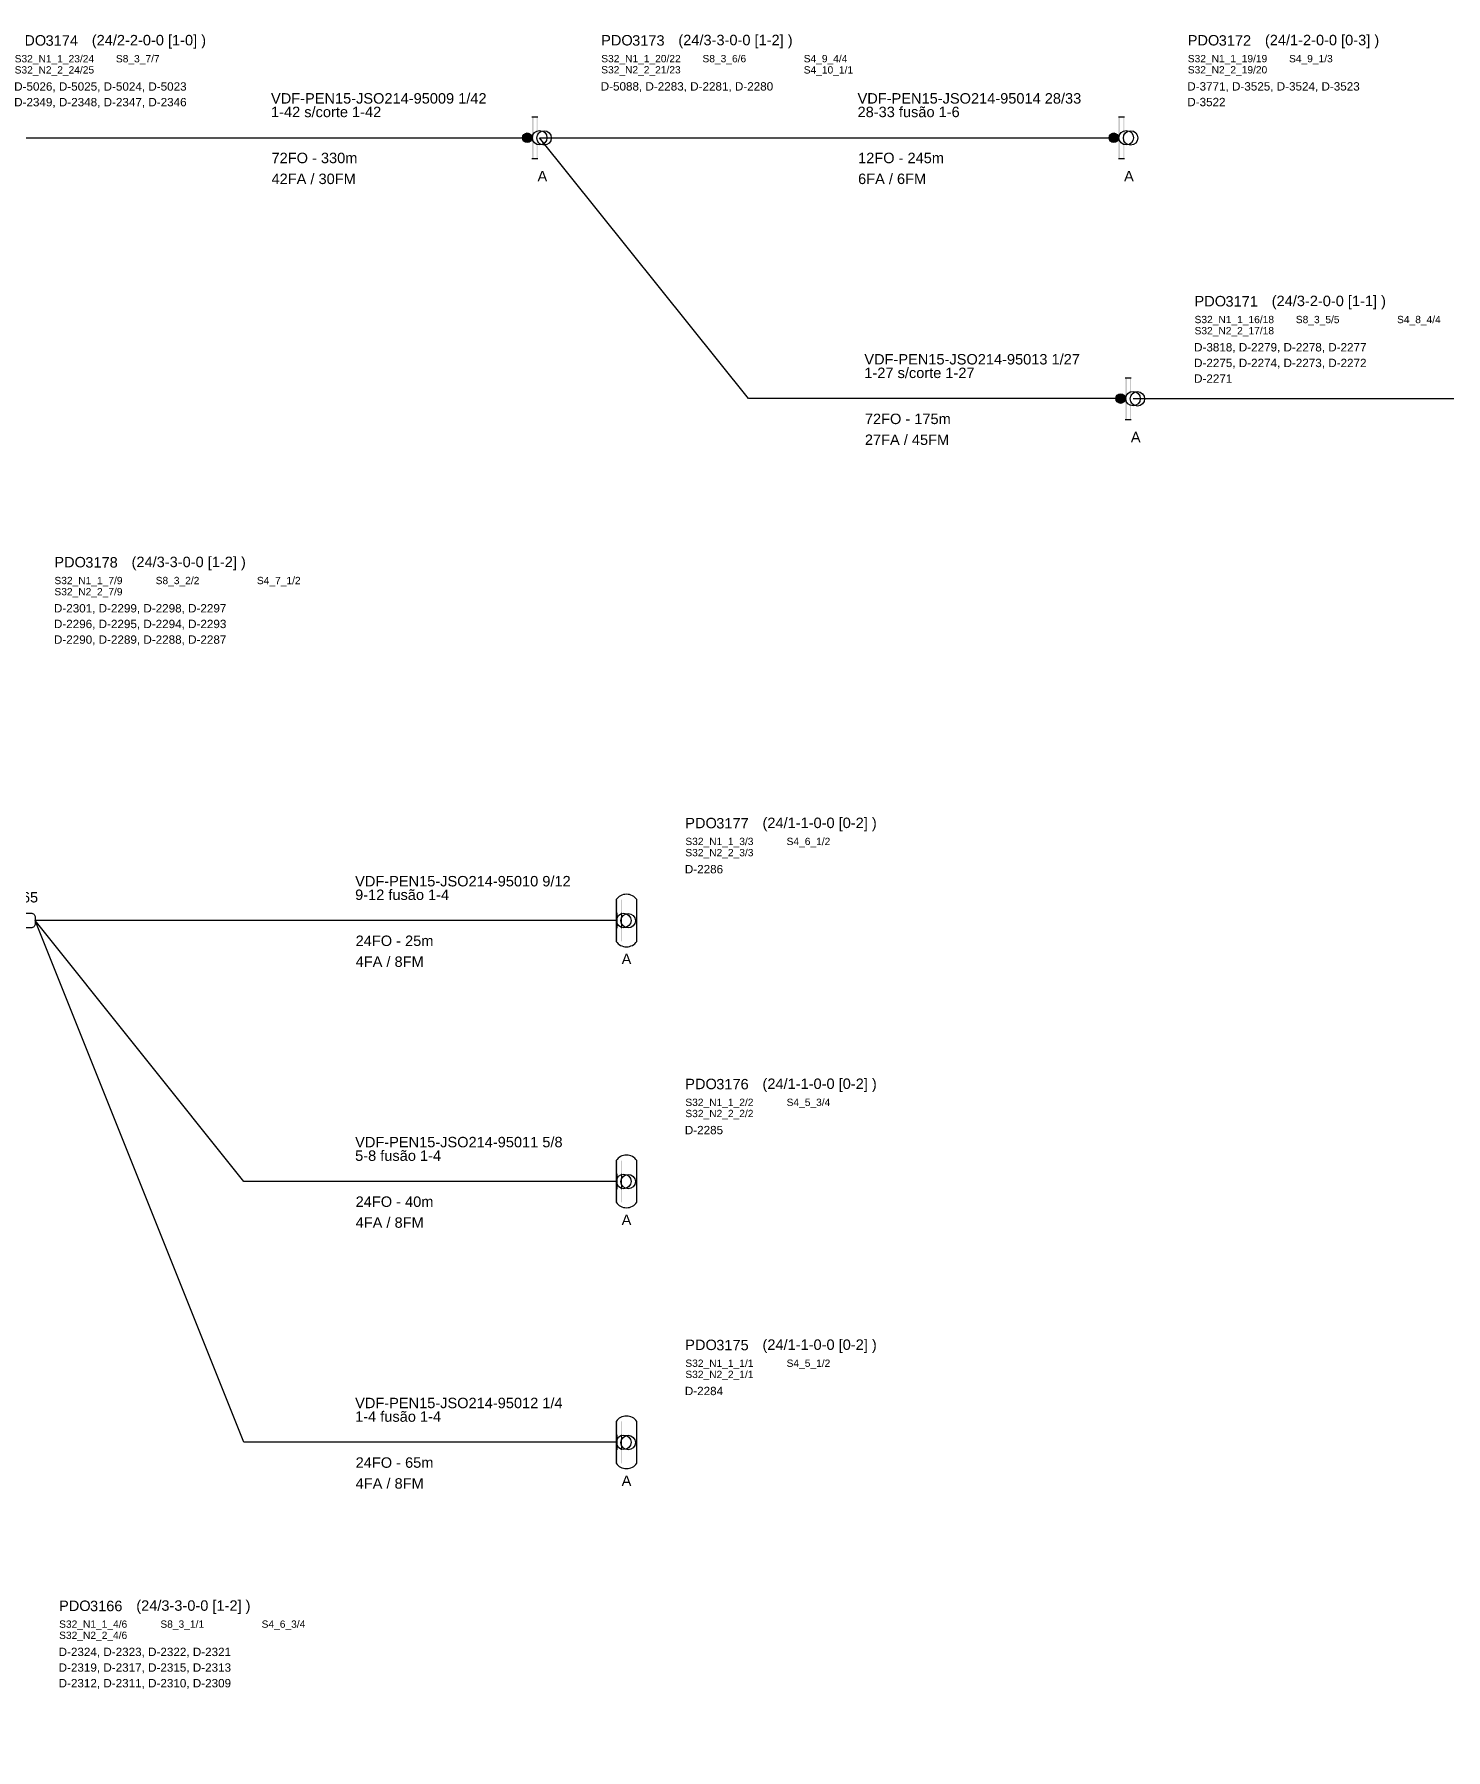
# Model space of a CAD drawing. Header units: millimetres. Extents: x 640 to 1068, y 1966 to 2156.
# Drawn here: x 769.6 to 904.9, y 1966.4 to 2130.8 of the extents above; entities that cross this region are included whole.
import ezdxf
from ezdxf.enums import TextEntityAlignment as Align
from ezdxf.lldxf.tags import DXFTag

# ---------------------------------------------------------------- set-up
doc = ezdxf.new("R2010")
doc.units = ezdxf.units.MM
doc.layers.get('0').update_dxf_attribs({"lineweight": 5})
for name, color, linetype in [('SINOP_AÉREO', 1, 'AEREO2'), ('SINOP_CONDUTA', 1, 'CONDUTA2'), ('SINOP_JSFO', 1, 'Continuous'), ('SINOP_PDO', 1, 'Continuous')]:
    doc.layers.add(name, color=color, linetype=linetype)
doc.styles.add('VDF', font='', dxfattribs={"height": 0.25})
doc.styles.get('VDF').set_extended_font_data('Arial')
doc.linetypes.add('AEREO2', pattern='A,1,-1,[6,LinesVod.shx,S=0,R=0,X=0,Y=0],-1,1', length=4)
tags = doc.linetypes.add('CONDUTA2', pattern='A,1,-1,[8,LinesVod.shx,S=1,R=0,X=0,Y=0],-1,1', length=4).pattern_tags.tags
tags[16:17] = [DXFTag(74, 4), DXFTag(75, 0), DXFTag(340, '0'), DXFTag(46, 1.0), DXFTag(50, 0.0), DXFTag(44, 0.0), DXFTag(45, 0.0)]
tags[14:15] = [DXFTag(74, 4), DXFTag(75, 0), DXFTag(340, '0'), DXFTag(46, 1.0), DXFTag(50, 0.0), DXFTag(44, 0.0), DXFTag(45, 0.0)]
tags[4:5] = [DXFTag(74, 4), DXFTag(75, 0), DXFTag(340, '0'), DXFTag(46, 1.0), DXFTag(50, 0.0), DXFTag(44, 0.0), DXFTag(45, 0.0)]

# ---------------------------------------------------------------- blocks, each defined once
blk = doc.blocks.new('*U52')
blk.add_hatch(color=256).paths.add_polyline_path([(0, 0, 1), (-0.91, 0, 1)])
for p, q in [((0, 2), (0.56, 2)), ((0, -2), (0.56, -2))]:
    blk.add_line(p, q)
blk.add_circle((-0.45, 0), 0.453)
for centre in [(0.74, 0), (1.16, -0.02)]:
    blk.add_ellipse(centre, major_axis=(0, -0.695), ratio=0.99861)
for points in [[(0, 2), (0.15, 2), (0, -2), (0.15, -2)], [(0.46, -2), (0.56, -2), (0.46, 2), (0.56, 2)]]:
    blk.add_solid(points)
at = {"insert": (6.63, 9.84), "char_height": 1, "attachment_point": 1, "style": 'VDF'}
blk.add_mtext_dynamic_manual_height_columns('PDO', width=5.1324, gutter_width=12.5, heights=[0], dxfattribs=at)
at = {"style": 'VDF'}
for tag, p, height in [('(CAP/N1-N2-N3-N4)', (14.03, 8.86), 1), ('JFO_PDO', (9.6, 8.82), 1), ('PP_R', (6.59, 7.32), 0.8), ('SPLITTERS_001', (6.64, 7.23), 0.7), ('SPLITTERS_004', (6.64, 6.16), 0.7), ('FLB', (11.42, 7.32), 0.8), ('SPLITTERS_002', (16.34, 7.23), 0.7), ('SPLITTERS_005', (16.34, 6.16), 0.7), ('SPLITTERS_003', (26.04, 7.23), 0.7), ('SPLITTERS_006', (26.04, 6.15), 0.7), ('SPLITTERS_007', (6.64, 5.09), 0.7), ('SPLITTERS_008', (16.33, 5.1), 0.7), ('SPLITTERS_009', (26.03, 5.1), 0.7), ('CABO_001', (-25, 3.27), 1), ('CABO_002', (-25, 1.97), 1), ('CABO_003', (-25, 0.67), 1), ('CABO_004', (-25, -0.63), 1), ('CABO_005', (-25, -1.93), 1), ('CABO_CAP_COP', (-24.95, -2.44), 1), ('FA_FM', (-24.95, -4.44), 1)]:
    blk.add_attdef(tag, p, '', height=height, dxfattribs=at)
at = {"color": 5, "style": 'VDF'}
for tag, p in [('EDIFICIOS_001', (6.59, 4.52)), ('EDIFICIOS_002', (6.59, 3.02)), ('EDIFICIOS_003', (6.59, 1.52)), ('EDIFICIOS_004', (6.59, 0.02)), ('EDIFICIOS_005', (6.59, -1.46)), ('EDIFICIOS_006', (6.59, -2.92))]:
    blk.add_attdef(tag, p, '', height=0.8, dxfattribs=at)
at = {"style": 'VDF'}
blk.add_attdef('MODELO', text='', height=1, dxfattribs=at).set_placement((1, -4.18), align=Align.CENTER)
blk = doc.blocks.new('*U56')
blk.add_hatch(color=256).paths.add_polyline_path([(0, 0, 1), (-0.91, 0, 1)])
for p, q in [((0, 2), (0.56, 2)), ((0, -2), (0.56, -2))]:
    blk.add_line(p, q)
blk.add_circle((-0.45, 0), 0.453)
for centre in [(0.74, 0), (1.16, -0.02)]:
    blk.add_ellipse(centre, major_axis=(0, -0.695), ratio=0.99861)
for points in [[(0, 2), (0.15, 2), (0, -2), (0.15, -2)], [(0.46, -2), (0.56, -2), (0.46, 2), (0.56, 2)]]:
    blk.add_solid(points)
at = {"insert": (6.63, 9.84), "char_height": 1, "attachment_point": 1, "style": 'VDF'}
blk.add_mtext_dynamic_manual_height_columns('PDO', width=5.1324, gutter_width=12.5, heights=[0], dxfattribs=at)
at = {"style": 'VDF'}
for tag, p, height in [('(CAP/N1-N2-N3-N4)', (14.03, 8.86), 1), ('JFO_PDO', (9.6, 8.82), 1), ('PP_R', (6.59, 7.32), 0.8), ('SPLITTERS_001', (6.64, 7.23), 0.7), ('SPLITTERS_004', (6.64, 6.16), 0.7), ('FLB', (11.42, 7.32), 0.8), ('SPLITTERS_002', (16.34, 7.23), 0.7), ('SPLITTERS_005', (16.34, 6.16), 0.7), ('SPLITTERS_003', (26.04, 7.23), 0.7), ('SPLITTERS_006', (26.04, 6.15), 0.7), ('SPLITTERS_007', (6.64, 5.09), 0.7), ('SPLITTERS_008', (16.33, 5.1), 0.7), ('SPLITTERS_009', (26.03, 5.1), 0.7), ('CABO_001', (-25, 3.27), 1), ('CABO_002', (-25, 1.97), 1), ('CABO_003', (-25, 0.67), 1), ('CABO_004', (-25, -0.63), 1), ('CABO_005', (-25, -1.93), 1), ('CABO_CAP_COP', (-24.95, -2.44), 1), ('FA_FM', (-24.95, -4.44), 1)]:
    blk.add_attdef(tag, p, '', height=height, dxfattribs=at)
at = {"color": 5, "style": 'VDF'}
for tag, p in [('EDIFICIOS_001', (6.59, 4.52)), ('EDIFICIOS_002', (6.59, 3.02)), ('EDIFICIOS_003', (6.59, 1.52)), ('EDIFICIOS_004', (6.59, 0.02)), ('EDIFICIOS_005', (6.59, -1.46)), ('EDIFICIOS_006', (6.59, -2.92))]:
    blk.add_attdef(tag, p, '', height=0.8, dxfattribs=at)
at = {"style": 'VDF'}
blk.add_attdef('MODELO', text='', height=1, dxfattribs=at).set_placement((1, -4.18), align=Align.CENTER)
blk = doc.blocks.new('*U57')
blk.add_hatch(color=256).paths.add_polyline_path([(0, 0, 1), (-0.91, 0, 1)])
for p, q in [((0, 2), (0.56, 2)), ((0, -2), (0.56, -2))]:
    blk.add_line(p, q)
blk.add_circle((-0.45, 0), 0.453)
for centre in [(0.74, 0), (1.16, -0.02)]:
    blk.add_ellipse(centre, major_axis=(0, -0.695), ratio=0.99861)
for points in [[(0, 2), (0.15, 2), (0, -2), (0.15, -2)], [(0.46, -2), (0.56, -2), (0.46, 2), (0.56, 2)]]:
    blk.add_solid(points)
at = {"insert": (6.63, 9.84), "char_height": 1, "attachment_point": 1, "style": 'VDF'}
blk.add_mtext_dynamic_manual_height_columns('PDO', width=5.1324, gutter_width=12.5, heights=[0], dxfattribs=at)
at = {"style": 'VDF'}
for tag, p, height in [('(CAP/N1-N2-N3-N4)', (14.03, 8.86), 1), ('JFO_PDO', (9.6, 8.82), 1), ('PP_R', (6.59, 7.32), 0.8), ('SPLITTERS_001', (6.64, 7.23), 0.7), ('SPLITTERS_004', (6.64, 6.16), 0.7), ('FLB', (11.42, 7.32), 0.8), ('SPLITTERS_002', (16.34, 7.23), 0.7), ('SPLITTERS_005', (16.34, 6.16), 0.7), ('SPLITTERS_003', (26.04, 7.23), 0.7), ('SPLITTERS_006', (26.04, 6.15), 0.7), ('SPLITTERS_007', (6.64, 5.09), 0.7), ('SPLITTERS_008', (16.33, 5.1), 0.7), ('SPLITTERS_009', (26.03, 5.1), 0.7), ('CABO_001', (-25, 3.27), 1), ('CABO_002', (-25, 1.97), 1), ('CABO_003', (-25, 0.67), 1), ('CABO_004', (-25, -0.63), 1), ('CABO_005', (-25, -1.93), 1), ('CABO_CAP_COP', (-24.95, -2.44), 1), ('FA_FM', (-24.95, -4.44), 1)]:
    blk.add_attdef(tag, p, '', height=height, dxfattribs=at)
at = {"color": 5, "style": 'VDF'}
for tag, p in [('EDIFICIOS_001', (6.59, 4.52)), ('EDIFICIOS_002', (6.59, 3.02)), ('EDIFICIOS_003', (6.59, 1.52)), ('EDIFICIOS_004', (6.59, 0.02)), ('EDIFICIOS_005', (6.59, -1.46)), ('EDIFICIOS_006', (6.59, -2.92))]:
    blk.add_attdef(tag, p, '', height=0.8, dxfattribs=at)
at = {"style": 'VDF'}
blk.add_attdef('MODELO', text='', height=1, dxfattribs=at).set_placement((1, -4.18), align=Align.CENTER)
blk = doc.blocks.new('*U58')
blk.add_hatch(color=256).paths.add_polyline_path([(0, 0, 1), (-0.91, 0, 1)])
for p, q in [((0, 2), (0.56, 2)), ((0, -2), (0.56, -2))]:
    blk.add_line(p, q)
blk.add_circle((-0.45, 0), 0.453)
for centre in [(0.74, 0), (1.16, -0.02)]:
    blk.add_ellipse(centre, major_axis=(0, -0.695), ratio=0.99861)
for points in [[(0, 2), (0.15, 2), (0, -2), (0.15, -2)], [(0.46, -2), (0.56, -2), (0.46, 2), (0.56, 2)]]:
    blk.add_solid(points)
at = {"insert": (6.63, 9.84), "char_height": 1, "attachment_point": 1, "style": 'VDF'}
blk.add_mtext_dynamic_manual_height_columns('PDO', width=5.1324, gutter_width=12.5, heights=[0], dxfattribs=at)
at = {"style": 'VDF'}
for tag, p, height in [('(CAP/N1-N2-N3-N4)', (14.03, 8.86), 1), ('JFO_PDO', (9.6, 8.82), 1), ('PP_R', (6.59, 7.32), 0.8), ('SPLITTERS_001', (6.64, 7.23), 0.7), ('SPLITTERS_004', (6.64, 6.16), 0.7), ('FLB', (11.42, 7.32), 0.8), ('SPLITTERS_002', (16.34, 7.23), 0.7), ('SPLITTERS_005', (16.34, 6.16), 0.7), ('SPLITTERS_003', (26.04, 7.23), 0.7), ('SPLITTERS_006', (26.04, 6.15), 0.7), ('SPLITTERS_007', (6.64, 5.09), 0.7), ('SPLITTERS_008', (16.33, 5.1), 0.7), ('SPLITTERS_009', (26.03, 5.1), 0.7), ('CABO_001', (-25, 3.27), 1), ('CABO_002', (-25, 1.97), 1), ('CABO_003', (-25, 0.67), 1), ('CABO_004', (-25, -0.63), 1), ('CABO_005', (-25, -1.93), 1), ('CABO_CAP_COP', (-24.95, -2.44), 1), ('FA_FM', (-24.95, -4.44), 1)]:
    blk.add_attdef(tag, p, '', height=height, dxfattribs=at)
at = {"color": 5, "style": 'VDF'}
for tag, p in [('EDIFICIOS_001', (6.59, 4.52)), ('EDIFICIOS_002', (6.59, 3.02)), ('EDIFICIOS_003', (6.59, 1.52)), ('EDIFICIOS_004', (6.59, 0.02)), ('EDIFICIOS_005', (6.59, -1.46)), ('EDIFICIOS_006', (6.59, -2.92))]:
    blk.add_attdef(tag, p, '', height=0.8, dxfattribs=at)
at = {"style": 'VDF'}
blk.add_attdef('MODELO', text='', height=1, dxfattribs=at).set_placement((1, -4.18), align=Align.CENTER)
blk = doc.blocks.new('*U53')
blk.add_hatch(color=256).paths.add_polyline_path([(0, 0, 1), (-0.91, 0, 1)])
for p, q in [((0, 2), (0.56, 2)), ((0, -2), (0.56, -2))]:
    blk.add_line(p, q)
blk.add_circle((-0.45, 0), 0.453)
for centre in [(0.74, 0), (1.16, -0.02)]:
    blk.add_ellipse(centre, major_axis=(0, -0.695), ratio=0.99861)
for points in [[(0, 2), (0.15, 2), (0, -2), (0.15, -2)], [(0.46, -2), (0.56, -2), (0.46, 2), (0.56, 2)]]:
    blk.add_solid(points)
at = {"insert": (6.63, 9.84), "char_height": 1, "attachment_point": 1, "style": 'VDF'}
blk.add_mtext_dynamic_manual_height_columns('PDO', width=5.1324, gutter_width=12.5, heights=[0], dxfattribs=at)
at = {"style": 'VDF'}
for tag, p, height in [('(CAP/N1-N2-N3-N4)', (14.03, 8.86), 1), ('JFO_PDO', (9.6, 8.82), 1), ('PP_R', (6.59, 7.32), 0.8), ('SPLITTERS_001', (6.64, 7.23), 0.7), ('SPLITTERS_004', (6.64, 6.16), 0.7), ('FLB', (11.42, 7.32), 0.8), ('SPLITTERS_002', (16.34, 7.23), 0.7), ('SPLITTERS_005', (16.34, 6.16), 0.7), ('SPLITTERS_003', (26.04, 7.23), 0.7), ('SPLITTERS_006', (26.04, 6.15), 0.7), ('SPLITTERS_007', (6.64, 5.09), 0.7), ('SPLITTERS_008', (16.33, 5.1), 0.7), ('SPLITTERS_009', (26.03, 5.1), 0.7), ('CABO_001', (-25, 3.27), 1), ('CABO_002', (-25, 1.97), 1), ('CABO_003', (-25, 0.67), 1), ('CABO_004', (-25, -0.63), 1), ('CABO_005', (-25, -1.93), 1), ('CABO_CAP_COP', (-24.95, -2.44), 1), ('FA_FM', (-24.95, -4.44), 1)]:
    blk.add_attdef(tag, p, '', height=height, dxfattribs=at)
at = {"color": 5, "style": 'VDF'}
for tag, p in [('EDIFICIOS_001', (6.59, 4.52)), ('EDIFICIOS_002', (6.59, 3.02)), ('EDIFICIOS_003', (6.59, 1.52)), ('EDIFICIOS_004', (6.59, 0.02)), ('EDIFICIOS_005', (6.59, -1.46)), ('EDIFICIOS_006', (6.59, -2.92))]:
    blk.add_attdef(tag, p, '', height=0.8, dxfattribs=at)
at = {"style": 'VDF'}
blk.add_attdef('MODELO', text='', height=1, dxfattribs=at).set_placement((1, -4.18), align=Align.CENTER)
blk = doc.blocks.new('*U65')
blk.add_lwpolyline([(-4.5, 0.58), (-4.8, 0.58), (-4.8, -0.57), (-4.5, -0.57)], close=True)
blk.add_lwpolyline([(-0.4, -0.7), (-4.1, -0.7, -0.414214), (-4.5, -0.3), (-4.5, 0.3, -0.414214), (-4.1, 0.7), (-0.4, 0.7, -0.414214), (0, 0.3), (0, -0.3, -0.414214)], format="xyb", close=True)
at = {"style": 'VDF'}
for tag, p in [('CABO_001', (-29.8, 2.6)), ('CABO_002', (-29.8, 1.3)), ('CABO_003', (-29.8, 0)), ('CABO_004', (-29.8, -1.3)), ('CABO_005', (-29.8, -2.6)), ('CABO_CAP_COP', (-29.75, -2.44)), ('FA_FM', (-29.75, -4.44))]:
    blk.add_attdef(tag, p, '', height=1, dxfattribs=at)
for tag, p in [('JFO#', (-2.25, 1.73)), ('M', (-3.51, -2.55)), ('CVP', (-3.51, -4.1))]:
    blk.add_attdef(tag, text='', height=1, dxfattribs=at).set_placement(p, align=Align.CENTER)
blk = doc.blocks.new('*U62')
blk.add_lwpolyline([(2, -2), (2, 2, 0.518632), (0, 2), (0, -2, 0.518632)], format="xyb", close=True)
for centre in [(0.74, 0), (1.16, -0.02)]:
    blk.add_ellipse(centre, major_axis=(0, -0.695), ratio=0.99861)
for points in [[(0, 2), (0.15, 2), (0, -2), (0.15, -2)], [(0.46, -2), (0.56, -2), (0.46, 2), (0.56, 2)], [(0, 0.74), (0.15, 0.74), (0, -0.75), (0.15, -0.75)], [(0.46, -0.75), (0.56, -0.75), (0.46, 0.74), (0.56, 0.74)]]:
    blk.add_solid(points)
at = {"insert": (6.63, 9.84), "char_height": 1, "attachment_point": 1, "style": 'VDF'}
blk.add_mtext_dynamic_manual_height_columns('PDO', width=5.1324, gutter_width=12.5, heights=[0], dxfattribs=at)
at = {"style": 'VDF'}
for tag, p, height in [('(CAP/N1-N2-N3-N4)', (14.03, 8.86), 1), ('JFO_PDO', (9.6, 8.82), 1), ('PP_R', (6.59, 7.32), 0.8), ('SPLITTERS_001', (6.64, 7.23), 0.7), ('SPLITTERS_004', (6.64, 6.16), 0.7), ('FLB', (11.42, 7.32), 0.8), ('SPLITTERS_002', (16.34, 7.23), 0.7), ('SPLITTERS_005', (16.34, 6.16), 0.7), ('SPLITTERS_003', (26.04, 7.23), 0.7), ('SPLITTERS_006', (26.04, 6.15), 0.7), ('SPLITTERS_007', (6.64, 5.09), 0.7), ('SPLITTERS_008', (16.33, 5.1), 0.7), ('SPLITTERS_009', (26.03, 5.1), 0.7), ('CABO_001', (-25, 3.27), 1), ('CABO_002', (-25, 1.97), 1), ('CABO_003', (-25, 0.67), 1), ('CABO_004', (-25, -0.63), 1), ('CABO_005', (-25, -1.93), 1), ('CABO_CAP_COP', (-24.95, -2.44), 1), ('FA_FM', (-24.95, -4.44), 1)]:
    blk.add_attdef(tag, p, '', height=height, dxfattribs=at)
at = {"color": 5, "style": 'VDF'}
for tag, p in [('EDIFICIOS_001', (6.59, 4.52)), ('EDIFICIOS_002', (6.59, 3.02)), ('EDIFICIOS_003', (6.59, 1.52)), ('EDIFICIOS_004', (6.59, 0.02)), ('EDIFICIOS_005', (6.59, -1.46)), ('EDIFICIOS_006', (6.59, -2.92))]:
    blk.add_attdef(tag, p, '', height=0.8, dxfattribs=at)
at = {"style": 'VDF'}
blk.add_attdef('MODELO', text='', height=1, dxfattribs=at).set_placement((1, -4.18), align=Align.CENTER)
blk = doc.blocks.new('*U48')
blk.add_lwpolyline([(2, -2), (2, 2, 0.518632), (0, 2), (0, -2, 0.518632)], format="xyb", close=True)
for centre in [(0.74, 0), (1.16, -0.02)]:
    blk.add_ellipse(centre, major_axis=(0, -0.695), ratio=0.99861)
for points in [[(0, 2), (0.15, 2), (0, -2), (0.15, -2)], [(0.46, -2), (0.56, -2), (0.46, 2), (0.56, 2)], [(0, 0.74), (0.15, 0.74), (0, -0.75), (0.15, -0.75)], [(0.46, -0.75), (0.56, -0.75), (0.46, 0.74), (0.56, 0.74)]]:
    blk.add_solid(points)
at = {"insert": (6.63, 9.84), "char_height": 1, "attachment_point": 1, "style": 'VDF'}
blk.add_mtext_dynamic_manual_height_columns('PDO', width=5.1324, gutter_width=12.5, heights=[0], dxfattribs=at)
at = {"style": 'VDF'}
for tag, p, height in [('(CAP/N1-N2-N3-N4)', (14.03, 8.86), 1), ('JFO_PDO', (9.6, 8.82), 1), ('PP_R', (6.59, 7.32), 0.8), ('SPLITTERS_001', (6.64, 7.23), 0.7), ('SPLITTERS_004', (6.64, 6.16), 0.7), ('FLB', (11.42, 7.32), 0.8), ('SPLITTERS_002', (16.34, 7.23), 0.7), ('SPLITTERS_005', (16.34, 6.16), 0.7), ('SPLITTERS_003', (26.04, 7.23), 0.7), ('SPLITTERS_006', (26.04, 6.15), 0.7), ('SPLITTERS_007', (6.64, 5.09), 0.7), ('SPLITTERS_008', (16.33, 5.1), 0.7), ('SPLITTERS_009', (26.03, 5.1), 0.7), ('CABO_001', (-25, 3.27), 1), ('CABO_002', (-25, 1.97), 1), ('CABO_003', (-25, 0.67), 1), ('CABO_004', (-25, -0.63), 1), ('CABO_005', (-25, -1.93), 1), ('CABO_CAP_COP', (-24.95, -2.44), 1), ('FA_FM', (-24.95, -4.44), 1)]:
    blk.add_attdef(tag, p, '', height=height, dxfattribs=at)
at = {"color": 5, "style": 'VDF'}
for tag, p in [('EDIFICIOS_001', (6.59, 4.52)), ('EDIFICIOS_002', (6.59, 3.02)), ('EDIFICIOS_003', (6.59, 1.52)), ('EDIFICIOS_004', (6.59, 0.02)), ('EDIFICIOS_005', (6.59, -1.46)), ('EDIFICIOS_006', (6.59, -2.92))]:
    blk.add_attdef(tag, p, '', height=0.8, dxfattribs=at)
at = {"style": 'VDF'}
blk.add_attdef('MODELO', text='', height=1, dxfattribs=at).set_placement((1, -4.18), align=Align.CENTER)
blk = doc.blocks.new('*U49')
blk.add_lwpolyline([(2, -2), (2, 2, 0.518632), (0, 2), (0, -2, 0.518632)], format="xyb", close=True)
for centre in [(0.74, 0), (1.16, -0.02)]:
    blk.add_ellipse(centre, major_axis=(0, -0.695), ratio=0.99861)
for points in [[(0, 2), (0.15, 2), (0, -2), (0.15, -2)], [(0.46, -2), (0.56, -2), (0.46, 2), (0.56, 2)], [(0, 0.74), (0.15, 0.74), (0, -0.75), (0.15, -0.75)], [(0.46, -0.75), (0.56, -0.75), (0.46, 0.74), (0.56, 0.74)]]:
    blk.add_solid(points)
at = {"insert": (6.63, 9.84), "char_height": 1, "attachment_point": 1, "style": 'VDF'}
blk.add_mtext_dynamic_manual_height_columns('PDO', width=5.1324, gutter_width=12.5, heights=[0], dxfattribs=at)
at = {"style": 'VDF'}
for tag, p, height in [('(CAP/N1-N2-N3-N4)', (14.03, 8.86), 1), ('JFO_PDO', (9.6, 8.82), 1), ('PP_R', (6.59, 7.32), 0.8), ('SPLITTERS_001', (6.64, 7.23), 0.7), ('SPLITTERS_004', (6.64, 6.16), 0.7), ('FLB', (11.42, 7.32), 0.8), ('SPLITTERS_002', (16.34, 7.23), 0.7), ('SPLITTERS_005', (16.34, 6.16), 0.7), ('SPLITTERS_003', (26.04, 7.23), 0.7), ('SPLITTERS_006', (26.04, 6.15), 0.7), ('SPLITTERS_007', (6.64, 5.09), 0.7), ('SPLITTERS_008', (16.33, 5.1), 0.7), ('SPLITTERS_009', (26.03, 5.1), 0.7), ('CABO_001', (-25, 3.27), 1), ('CABO_002', (-25, 1.97), 1), ('CABO_003', (-25, 0.67), 1), ('CABO_004', (-25, -0.63), 1), ('CABO_005', (-25, -1.93), 1), ('CABO_CAP_COP', (-24.95, -2.44), 1), ('FA_FM', (-24.95, -4.44), 1)]:
    blk.add_attdef(tag, p, '', height=height, dxfattribs=at)
at = {"color": 5, "style": 'VDF'}
for tag, p in [('EDIFICIOS_001', (6.59, 4.52)), ('EDIFICIOS_002', (6.59, 3.02)), ('EDIFICIOS_003', (6.59, 1.52)), ('EDIFICIOS_004', (6.59, 0.02)), ('EDIFICIOS_005', (6.59, -1.46)), ('EDIFICIOS_006', (6.59, -2.92))]:
    blk.add_attdef(tag, p, '', height=0.8, dxfattribs=at)
at = {"style": 'VDF'}
blk.add_attdef('MODELO', text='', height=1, dxfattribs=at).set_placement((1, -4.18), align=Align.CENTER)
blk = doc.blocks.new('*U50')
blk.add_hatch(color=256).paths.add_polyline_path([(0, 0, 1), (-0.91, 0, 1)])
for p, q in [((0, 2), (0.56, 2)), ((0, -2), (0.56, -2))]:
    blk.add_line(p, q)
blk.add_circle((-0.45, 0), 0.453)
for centre in [(0.74, 0), (1.16, -0.02)]:
    blk.add_ellipse(centre, major_axis=(0, -0.695), ratio=0.99861)
for points in [[(0, 2), (0.15, 2), (0, -2), (0.15, -2)], [(0.46, -2), (0.56, -2), (0.46, 2), (0.56, 2)]]:
    blk.add_solid(points)
at = {"insert": (6.63, 9.84), "char_height": 1, "attachment_point": 1, "style": 'VDF'}
blk.add_mtext_dynamic_manual_height_columns('PDO', width=5.1324, gutter_width=12.5, heights=[0], dxfattribs=at)
at = {"style": 'VDF'}
for tag, p, height in [('(CAP/N1-N2-N3-N4)', (14.03, 8.86), 1), ('JFO_PDO', (9.6, 8.82), 1), ('PP_R', (6.59, 7.32), 0.8), ('SPLITTERS_001', (6.64, 7.23), 0.7), ('SPLITTERS_004', (6.64, 6.16), 0.7), ('FLB', (11.42, 7.32), 0.8), ('SPLITTERS_002', (16.34, 7.23), 0.7), ('SPLITTERS_005', (16.34, 6.16), 0.7), ('SPLITTERS_003', (26.04, 7.23), 0.7), ('SPLITTERS_006', (26.04, 6.15), 0.7), ('SPLITTERS_007', (6.64, 5.09), 0.7), ('SPLITTERS_008', (16.33, 5.1), 0.7), ('SPLITTERS_009', (26.03, 5.1), 0.7), ('CABO_001', (-25, 3.27), 1), ('CABO_002', (-25, 1.97), 1), ('CABO_003', (-25, 0.67), 1), ('CABO_004', (-25, -0.63), 1), ('CABO_005', (-25, -1.93), 1), ('CABO_CAP_COP', (-24.95, -2.44), 1), ('FA_FM', (-24.95, -4.44), 1)]:
    blk.add_attdef(tag, p, '', height=height, dxfattribs=at)
at = {"color": 5, "style": 'VDF'}
for tag, p in [('EDIFICIOS_001', (6.59, 4.52)), ('EDIFICIOS_002', (6.59, 3.02)), ('EDIFICIOS_003', (6.59, 1.52)), ('EDIFICIOS_004', (6.59, 0.02)), ('EDIFICIOS_005', (6.59, -1.46)), ('EDIFICIOS_006', (6.59, -2.92))]:
    blk.add_attdef(tag, p, '', height=0.8, dxfattribs=at)
at = {"style": 'VDF'}
blk.add_attdef('MODELO', text='', height=1, dxfattribs=at).set_placement((1, -4.18), align=Align.CENTER)

msp = doc.modelspace()

# ---------------------------------------------------------------- linework, layer by layer
at = {"layer": 'SINOP_AÉREO', "linetype": 'AEREO2'}
for points in [[(761.87, 2120.91), (816.87, 2120.91)], [(818.06, 2120.91), (873.06, 2120.91)], [(873.72, 2095.91), (838.06, 2095.91), (818.06, 2120.91)], [(874.91, 2095.91), (929.91, 2095.91)]]:
    msp.add_lwpolyline(points, dxfattribs=at)
at = {"layer": 'SINOP_CONDUTA', "linetype": 'CONDUTA2'}
for points in [[(825.38, 1995.9), (789.73, 1995.9), (769.73, 2045.9)], [(825.38, 2020.9), (789.73, 2020.9), (769.73, 2045.9)], [(825.38, 2045.9), (769.73, 2045.9)]]:
    msp.add_lwpolyline(points, dxfattribs=at)

# ---------------------------------------------------------------- block references
at = {"layer": 'SINOP_JSFO', "color": 4}
ref = msp.add_blockref('*U65', (769.73, 2045.9), dxfattribs=at)
ref.add_attrib('CABO_001', 'VDF-PEN15-JSO214-95006 1/12', (739.93, 2048.5), dxfattribs={"layer": '0', "height": 1, "style": 'VDF'})
ref.add_attrib('CABO_002', '9-20 fusão 1-12', (739.93, 2047.2), dxfattribs={"layer": '0', "height": 1, "style": 'VDF'})
ref.add_attrib('FA_FM', '12FA / 12FM', (739.98, 2041.46), dxfattribs={"layer": '0', "height": 1, "style": 'VDF'})
ref.add_attrib('CABO_CAP_COP', '24FO - 135m', (739.98, 2043.47), dxfattribs={"layer": '0', "height": 1, "style": 'VDF'})
ref.add_attrib('M', 'x', dxfattribs={"layer": '0', "height": 1, "style": 'VDF'}).set_placement((766.22, 2043.35), align=Align.CENTER)
ref.add_attrib('JSO#JFO', 'JFO165', dxfattribs={"layer": '0', "height": 1, "style": 'VDF'}).set_placement((767.52, 2047.63), align=Align.CENTER)
ref.add_attrib('CVP', 'CVP', dxfattribs={"layer": '0', "height": 1, "style": 'VDF'}).set_placement((766.22, 2041.8), align=Align.CENTER)
at = {"layer": 'SINOP_PDO'}
for name, p, values in [('*U56', (761.12, 2120.9), {'JFO_PDO': '3174', 'MODELO': 'A', 'CABO_001': 'VDF-PEN15-JSO214-95005 1/47', 'CABO_002': '1-47 s/corte 1-47', 'FA_FM': '47FA / 25FM', 'CABO_CAP_COP': '72FO - 255m', '(CAP/N1-N2-N3-N4)': '(24/2-2-0-0 [1-0] )', 'SPLITTERS_001': 'S32_N1_1_23/24', 'SPLITTERS_002': 'S8_3_7/7', 'SPLITTERS_004': 'S32_N2_2_24/25', 'EDIFICIOS_001': 'D-5026, D-5025, D-5024, D-5023', 'EDIFICIOS_002': 'D-2349, D-2348, D-2347, D-2346'}), ('*U57', (817.32, 2120.91), {'JFO_PDO': '3173', 'MODELO': 'A', 'CABO_001': 'VDF-PEN15-JSO214-95009 1/42', 'CABO_002': '1-42 s/corte 1-42', 'FA_FM': '42FA / 30FM', 'CABO_CAP_COP': '72FO - 330m', '(CAP/N1-N2-N3-N4)': '(24/3-3-0-0 [1-2] )', 'SPLITTERS_001': 'S32_N1_1_20/22', 'SPLITTERS_002': 'S8_3_6/6', 'SPLITTERS_003': 'S4_9_4/4', 'SPLITTERS_004': 'S32_N2_2_21/23', 'SPLITTERS_006': 'S4_10_1/1', 'EDIFICIOS_001': 'D-5088, D-2283, D-2281, D-2280'}), ('*U58', (873.52, 2120.91), {'JFO_PDO': '3172', 'MODELO': 'A', 'CABO_001': 'VDF-PEN15-JSO214-95014 28/33', 'CABO_002': '28-33 fusão 1-6', 'FA_FM': '6FA / 6FM', 'CABO_CAP_COP': '12FO - 245m', '(CAP/N1-N2-N3-N4)': '(24/1-2-0-0 [0-3] )', 'SPLITTERS_001': 'S32_N1_1_19/19', 'SPLITTERS_002': 'S4_9_1/3', 'SPLITTERS_004': 'S32_N2_2_19/20', 'EDIFICIOS_001': 'D-3771, D-3525, D-3524, D-3523', 'EDIFICIOS_002': 'D-3522'}), ('*U53', (874.17, 2095.91), {'JFO_PDO': '3171', 'MODELO': 'A', 'CABO_001': 'VDF-PEN15-JSO214-95013 1/27', 'CABO_002': '1-27 s/corte 1-27', 'FA_FM': '27FA / 45FM', 'CABO_CAP_COP': '72FO - 175m', '(CAP/N1-N2-N3-N4)': '(24/3-2-0-0 [1-1] )', 'SPLITTERS_001': 'S32_N1_1_16/18', 'SPLITTERS_002': 'S8_3_5/5', 'SPLITTERS_003': 'S4_8_4/4', 'SPLITTERS_004': 'S32_N2_2_17/18', 'EDIFICIOS_001': 'D-3818, D-2279, D-2278, D-2277', 'EDIFICIOS_002': 'D-2275, D-2274, D-2273, D-2272', 'EDIFICIOS_003': 'D-2271'}), ('*U52', (764.93, 2070.9), {'JFO_PDO': '3178', 'MODELO': 'A', 'CABO_001': 'VDF-PEN15-JSO214-95008 22/30', 'CABO_002': '30-38 fusão 1-9', 'FA_FM': '9FA / 3FM', 'CABO_CAP_COP': '12FO - 10m', '(CAP/N1-N2-N3-N4)': '(24/3-3-0-0 [1-2] )', 'SPLITTERS_001': 'S32_N1_1_7/9', 'SPLITTERS_002': 'S8_3_2/2', 'SPLITTERS_003': 'S4_7_1/2', 'SPLITTERS_004': 'S32_N2_2_7/9', 'EDIFICIOS_001': 'D-2301, D-2299, D-2298, D-2297', 'EDIFICIOS_002': 'D-2296, D-2295, D-2294, D-2293', 'EDIFICIOS_003': 'D-2290, D-2289, D-2288, D-2287'}), ('*U62', (825.38, 2045.9), {'JFO_PDO': '3177', 'MODELO': 'A', 'CABO_001': 'VDF-PEN15-JSO214-95010 9/12', 'CABO_002': '9-12 fusão 1-4', 'FA_FM': '4FA / 8FM', 'CABO_CAP_COP': '24FO - 25m', '(CAP/N1-N2-N3-N4)': '(24/1-1-0-0 [0-2] )', 'SPLITTERS_001': 'S32_N1_1_3/3', 'SPLITTERS_002': 'S4_6_1/2', 'SPLITTERS_004': 'S32_N2_2_3/3', 'EDIFICIOS_001': 'D-2286'}), ('*U48', (825.38, 2020.9), {'JFO_PDO': '3176', 'MODELO': 'A', 'CABO_001': 'VDF-PEN15-JSO214-95011 5/8', 'CABO_002': '5-8 fusão 1-4', 'FA_FM': '4FA / 8FM', 'CABO_CAP_COP': '24FO - 40m', '(CAP/N1-N2-N3-N4)': '(24/1-1-0-0 [0-2] )', 'SPLITTERS_001': 'S32_N1_1_2/2', 'SPLITTERS_002': 'S4_5_3/4', 'SPLITTERS_004': 'S32_N2_2_2/2', 'EDIFICIOS_001': 'D-2285'}), ('*U49', (825.38, 1995.9), {'JFO_PDO': '3175', 'MODELO': 'A', 'CABO_001': 'VDF-PEN15-JSO214-95012 1/4', 'CABO_002': '1-4 fusão 1-4', 'FA_FM': '4FA / 8FM', 'CABO_CAP_COP': '24FO - 65m', '(CAP/N1-N2-N3-N4)': '(24/1-1-0-0 [0-2] )', 'SPLITTERS_001': 'S32_N1_1_1/1', 'SPLITTERS_002': 'S4_5_1/2', 'SPLITTERS_004': 'S32_N2_2_1/1', 'EDIFICIOS_001': 'D-2284'}), ('*U50', (765.38, 1970.9), {'JFO_PDO': '3166', 'MODELO': 'A', 'CABO_001': 'VDF-PEN15-JSO214-95007 13/21', 'CABO_002': '21-29 fusão 1-9', 'FA_FM': '9FA / 3FM', 'CABO_CAP_COP': '12FO - 240m', '(CAP/N1-N2-N3-N4)': '(24/3-3-0-0 [1-2] )', 'SPLITTERS_001': 'S32_N1_1_4/6', 'SPLITTERS_002': 'S8_3_1/1', 'SPLITTERS_003': 'S4_6_3/4', 'SPLITTERS_004': 'S32_N2_2_4/6', 'EDIFICIOS_001': 'D-2324, D-2323, D-2322, D-2321', 'EDIFICIOS_002': 'D-2319, D-2317, D-2315, D-2313', 'EDIFICIOS_003': 'D-2312, D-2311, D-2310, D-2309'})]:
    msp.add_blockref(name, p, dxfattribs=at).add_auto_attribs(values)

doc.saveas('drawing.dxf')
